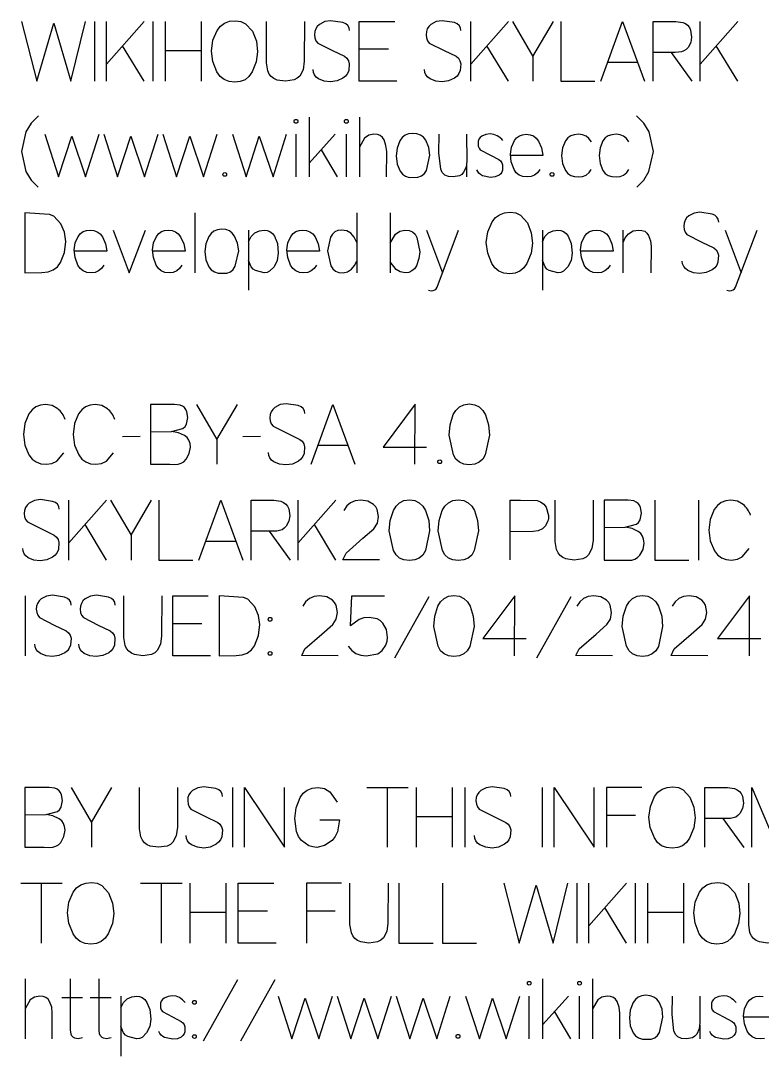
# Model space of a CAD drawing. Header units: millimetres. Extents: x -1220 to 1220, y -1930 to 4127.
# Drawn here: x -866 to 51, y 2846 to 4127 of the extents above; entities that cross this region are included whole.
import ezdxf

# ---------------------------------------------------------------- set-up
doc = ezdxf.new("R2010")
doc.units = ezdxf.units.MM
doc.layers.add('TC', color=220, linetype='Continuous', true_color=0xff00bb)

msp = doc.modelspace()

# ---------------------------------------------------------------- linework, layer by layer
at = {"layer": 'TC'}
for p, q in [((-774.8, 4125.9, 0), (-774.8, 4051.9, 0)), ((-760, 4051.9, 0), (-760, 4125.9, 0)), ((-760, 4073.1, 0), (-713.3, 4125.9, 0)), ((-702.3, 4125.9, 0), (-702.3, 4051.9, 0)), ((-687.4, 4125.9, 0), (-687.4, 4051.9, 0)), ((-642.2, 4051.9, 0), (-642.2, 4125.9, 0)), ((-309.4, 4051.9, 0), (-309.4, 4125.9, 0)), ((-309.4, 4073.1, 0), (-262.7, 4125.9, 0)), ((-25.8, 4051.9, 0), (-25.8, 4125.9, 0)), ((-25.8, 4073.1, 0), (20.9, 4125.9, 0)), ((-713.3, 4051.9, 0), (-739.9, 4095.8, 0)), ((-642.2, 4089.6, 0), (-687.4, 4089.6, 0)), ((-411.2, 4091.5, 0), (-447.4, 4091.5, 0)), ((-262.7, 4051.9, 0), (-289.3, 4095.8, 0)), ((-61.6, 4087.5, 0), (-35.8, 4051.8, 0)), ((20.9, 4051.9, 0), (-5.7, 4095.8, 0)), ((-232.4, 4082.6, 0), (-232.4, 4051.9, 0)), ((-140, 4075.4, 0), (-103.2, 4075.4, 0)), ((-509.1, 4007.5, 0), (-509.1, 3933.5, 0)), ((-447.1, 4007.5, 0), (-447.1, 3933.5, 0)), ((-525.8, 3986.3, 0), (-525.8, 3933.5, 0)), ((-477, 3986.3, 0), (-509.1, 3950.6, 0)), ((-463.6, 3986.3, 0), (-463.6, 3933.5, 0)), ((-494.3, 3967, 0), (-474.4, 3933.5, 0)), ((-314.4, 3950.5, 0), (-314.4, 3933.5, 0)), ((-650.4, 3889.1, 0), (-650.4, 3815.1, 0)), ((-450.4, 3889.1, 0), (-450.4, 3815.1, 0)), ((-409, 3889.1, 0), (-409, 3815.1, 0)), ((-584.1, 3867.9, 0), (-584.1, 3793.5, 0)), ((-364, 3867.9, 0), (-344.1, 3815.1, 0)), ((-220.8, 3867.9, 0), (-220.8, 3793.5, 0)), ((-120.8, 3815.1, 0), (-120.8, 3867.9, 0)), ((5.1, 3867.9, 0), (24.9, 3815.1, 0)), ((-718.2, 3612.5, 0), (-739.9, 3612.3, 0)), ((-569.5, 3612.5, 0), (-591.2, 3612.3, 0)), ((-623.3, 3609, 0), (-623.3, 3578.3, 0)), ((-498.2, 3601.8, 0), (-461.4, 3601.8, 0)), ((-417.8, 3599.6, 0), (-364.1, 3599.6, 0)), ((-806.4, 3459.9, 0), (-806.4, 3533.9, 0)), ((-806.4, 3481.1, 0), (-759.7, 3533.9, 0)), ((-522.8, 3459.9, 0), (-522.8, 3533.9, 0)), ((-522.8, 3481.1, 0), (-476, 3533.9, 0)), ((-27.8, 3533.9, 0), (-27.8, 3459.9, 0)), ((-759.7, 3459.9, 0), (-786.3, 3503.8, 0)), ((-476, 3459.9, 0), (-502.7, 3503.8, 0)), ((-729.3, 3490.6, 0), (-729.3, 3459.9, 0)), ((-636.9, 3483.4, 0), (-600.1, 3483.4, 0)), ((-558.6, 3495.5, 0), (-532.8, 3459.8, 0)), ((-860.4, 3415.5, 0), (-860.4, 3341.5, 0)), ((-361.3, 3414.3, 0), (-403.7, 3338.4, 0)), ((-185.5, 3414.3, 0), (-227.9, 3338.4, 0)), ((-641.8, 3381.1, 0), (-677.9, 3381.1, 0)), ((-294.5, 3362.8, 0), (-240.8, 3362.8, 0)), ((-4.1, 3362.8, 0), (49.6, 3362.8, 0)), ((-604.1, 3178.7, 0), (-604.1, 3104.7, 0)), ((-437.8, 3178.7, 0), (-386.6, 3178.7, 0)), ((-412.5, 3178.7, 0), (-412.5, 3104.7, 0)), ((-377, 3178.7, 0), (-377, 3104.7, 0)), ((-331.8, 3104.7, 0), (-331.8, 3178.7, 0)), ((-316.7, 3178.7, 0), (-316.7, 3104.7, 0)), ((-221, 3178.7, 0), (-221, 3104.7, 0)), ((-331.8, 3142.4, 0), (-377, 3142.4, 0)), ((-105.7, 3144.2, 0), (-141.4, 3144.2, 0)), ((2.4, 3140.3, 0), (28.2, 3104.6, 0)), ((-778.4, 3135.4, 0), (-778.4, 3104.7, 0)), ((-865.9, 3060.3, 0), (-814.7, 3060.3, 0)), ((-840.6, 3060.3, 0), (-840.6, 2986.3, 0)), ((-717.6, 3060.3, 0), (-666.4, 3060.3, 0)), ((-692.3, 3060.3, 0), (-692.3, 2986.3, 0)), ((-656.8, 3060.3, 0), (-656.8, 2986.3, 0)), ((-611.7, 2986.3, 0), (-611.7, 3060.3, 0)), ((-178.3, 3060.3, 0), (-178.3, 2986.3, 0)), ((-163.5, 2986.3, 0), (-163.5, 3060.3, 0)), ((-163.5, 3007.5, 0), (-116.8, 3060.3, 0)), ((-105.8, 3060.3, 0), (-105.8, 2986.3, 0)), ((-90.9, 3060.3, 0), (-90.9, 2986.3, 0)), ((-45.8, 2986.3, 0), (-45.8, 3060.3, 0)), ((-611.7, 3024, 0), (-656.8, 3024, 0)), ((-560.6, 3025.9, 0), (-596.8, 3025.9, 0)), ((-476.9, 3025.8, 0), (-512.6, 3025.8, 0)), ((-116.8, 2986.3, 0), (-143.5, 3030.2, 0)), ((-45.8, 3024, 0), (-90.9, 3024, 0)), ((-860.5, 2941.9, 0), (-860.5, 2867.9, 0)), ((-598, 2940.7, 0), (-640.4, 2864.8, 0)), ((-551.5, 2940.7, 0), (-593.9, 2864.8, 0)), ((-220.7, 2941.9, 0), (-220.7, 2867.9, 0)), ((-158.7, 2941.9, 0), (-158.7, 2867.9, 0)), ((-741.9, 2920.7, 0), (-741.9, 2846.3, 0)), ((-237.4, 2920.7, 0), (-237.4, 2867.9, 0)), ((-188.6, 2920.7, 0), (-220.7, 2885, 0)), ((-175.2, 2920.7, 0), (-175.2, 2867.9, 0)), ((-789.5, 2918.4, 0), (-815.2, 2918.4, 0)), ((-754.2, 2918.4, 0), (-779.9, 2918.4, 0)), ((-205.9, 2901.4, 0), (-186.1, 2867.9, 0)), ((-26, 2884.9, 0), (-26, 2867.9, 0))]:
    msp.add_line(p, q, dxfattribs=at)
for points in [[(-864.8, 4125.9), (-845.8, 4051.9), (-825, 4123.6), (-804.1, 4051.9), (-785.6, 4125.9)], [(-514.9, 4125.9), (-515.3, 4076.6), (-516.7, 4066.1), (-520.7, 4058.3), (-523.8, 4055.5), (-527.9, 4053.5), (-538.6, 4051.9), (-548.7, 4053.3), (-552.7, 4055.1), (-556, 4057.6), (-558.5, 4060.8), (-560.4, 4064.7), (-562.1, 4074.7), (-562.1, 4125.9)], [(-459.4, 4114.6), (-459.9, 4118), (-461.5, 4120.8), (-464, 4122.9), (-467.6, 4124.4), (-482.6, 4126.7), (-489.9, 4125.6), (-496.4, 4122.2), (-499.1, 4119.7), (-501, 4116.7), (-502.2, 4113.3), (-502.6, 4109.4), (-502.1, 4105.4), (-500.8, 4102), (-498.6, 4099.1), (-480.4, 4089.9), (-465.5, 4082.7), (-462.6, 4080.3), (-460.6, 4077.3), (-459.6, 4073.6), (-460.3, 4065), (-461.9, 4061.3), (-464.2, 4058.1), (-467.4, 4055.6), (-474.7, 4052.2), (-482.7, 4051), (-490.5, 4051.9), (-497.6, 4054.8), (-500.6, 4057), (-502.7, 4059.7), (-503.9, 4062.8), (-504.4, 4066.3)], [(-400.7, 4051.9), (-447.4, 4051.9), (-447.4, 4125.9), (-403.4, 4125.9)], [(-321.5, 4114.6), (-322, 4118), (-323.5, 4120.8), (-326.1, 4122.9), (-329.6, 4124.4), (-344.6, 4126.7), (-351.9, 4125.6), (-358.5, 4122.2), (-361.2, 4119.7), (-363.1, 4116.7), (-364.2, 4113.3), (-364.6, 4109.4), (-364.2, 4105.4), (-362.9, 4102), (-360.7, 4099.1), (-342.4, 4089.9), (-327.5, 4082.7), (-324.6, 4080.3), (-322.7, 4077.3), (-321.7, 4073.6), (-322.3, 4065), (-323.9, 4061.3), (-326.3, 4058.1), (-329.4, 4055.6), (-336.8, 4052.2), (-344.7, 4051), (-352.5, 4051.9), (-359.6, 4054.8), (-362.6, 4057), (-364.7, 4059.7), (-366, 4062.8), (-366.4, 4066.3)], [(-257.7, 4125.9), (-232.4, 4082.6), (-207.1, 4125.9)], [(-198.1, 4125.9), (-198.1, 4051.9), (-155.9, 4051.9)], [(-148.5, 4051.9), (-121.7, 4125.9), (-94.4, 4051.9)], [(-83.8, 4051.9), (-83.8, 4125.9), (-55.8, 4125.9), (-47.2, 4124.7), (-43.8, 4123.1), (-41.1, 4121), (-38.9, 4118.3), (-37.4, 4115), (-36.2, 4106.5), (-37.3, 4099.8), (-40.6, 4093.7), (-43, 4091.2), (-45.7, 4089.3), (-48.8, 4088.2), (-52.3, 4087.7), (-56.7, 4087.5), (-61.6, 4087.5), (-83.7, 4087.5)], [(-844.1, 4009.3), (-853.1, 4000.2), (-859.6, 3989.4), (-864.8, 3964.8), (-859.6, 3940.4), (-853, 3929.4), (-844.2, 3921)], [(-104.1, 3921), (-95.4, 3929.4), (-88.9, 3940.4), (-83.5, 3964.8), (-88.8, 3989.4), (-95.3, 4000.2), (-104.2, 4009.3)], [(-835.9, 3986.3), (-819, 3933.5), (-802.6, 3983.9), (-785.7, 3933.5), (-768.9, 3986.3)], [(-762.9, 3986.3), (-746, 3933.5), (-729.6, 3983.9), (-712.7, 3933.5), (-695.9, 3986.3)], [(-690, 3986.3), (-673.1, 3933.5), (-656.7, 3983.9), (-639.8, 3933.5), (-623, 3986.3)], [(-604.1, 3986.3), (-587.1, 3933.5), (-570.8, 3983.9), (-553.8, 3933.5), (-537, 3986.3)], [(-413.4, 3933.5), (-413.3, 3965.2), (-414.2, 3972.6), (-416.6, 3979.6), (-418.6, 3982.5), (-421.3, 3984.6), (-424.8, 3985.9), (-429, 3986.3), (-435.5, 3985.1), (-440.6, 3981.5), (-447.1, 3970.4)], [(-314.5, 3986.3), (-314.3, 3953.1), (-315.2, 3945.7), (-318.2, 3939.3), (-320.5, 3936.7), (-323.4, 3934.9), (-330.9, 3933.5), (-336.9, 3934.1), (-341.5, 3935.9), (-344.7, 3939), (-346.5, 3943.3), (-348.6, 3963.5), (-348.4, 3986.3)], [(-223.9, 3942.8), (-226.8, 3938.7), (-230.4, 3935.8), (-234.6, 3934), (-239.5, 3933.5), (-245, 3934), (-249.5, 3935.8), (-253.1, 3938.7), (-255.8, 3942.8), (-259.2, 3952.2), (-260.3, 3961.9), (-259.1, 3970.4), (-255.4, 3978.4), (-252.6, 3981.9), (-249.2, 3984.3), (-245.3, 3985.8), (-240.7, 3986.3), (-236, 3985.8), (-231.9, 3984.2), (-228.4, 3981.6), (-225.6, 3977.9), (-221.7, 3969.4), (-220.1, 3960.5), (-220.1, 3960.2), (-260.4, 3960.2)], [(-160.2, 3977), (-163.1, 3981.1), (-166.7, 3984), (-171, 3985.7), (-176.1, 3986.3), (-181.3, 3985.8), (-185.7, 3984.3), (-189.3, 3981.7), (-192.2, 3978.1), (-195.8, 3969.4), (-197.1, 3960), (-195.8, 3950.3), (-192.2, 3941.6), (-189.3, 3938), (-185.7, 3935.5), (-181.1, 3934), (-175.8, 3933.5), (-171.2, 3934.1), (-166.7, 3935.9), (-163, 3938.9), (-160.4, 3942.9)], [(-113.7, 3977), (-116.6, 3981.1), (-120.3, 3984), (-124.6, 3985.7), (-129.7, 3986.3), (-134.9, 3985.8), (-139.3, 3984.3), (-142.9, 3981.7), (-145.8, 3978.1), (-149.4, 3969.4), (-150.6, 3960), (-149.4, 3950.3), (-145.8, 3941.6), (-142.9, 3938), (-139.3, 3935.5), (-134.7, 3934), (-129.4, 3933.5), (-124.7, 3934.1), (-120.3, 3935.9), (-116.5, 3938.9), (-114, 3942.9)], [(-2.7, 3877.8), (-3.3, 3881.2), (-4.8, 3884), (-7.3, 3886.1), (-10.9, 3887.6), (-25.9, 3889.9), (-33.2, 3888.8), (-39.7, 3885.4), (-42.4, 3882.9), (-44.3, 3879.9), (-45.5, 3876.5), (-45.9, 3872.6), (-45.4, 3868.6), (-44.1, 3865.2), (-42, 3862.3), (-23.7, 3853.1), (-8.8, 3845.9), (-5.9, 3843.5), (-4, 3840.5), (-2.9, 3836.8), (-3.6, 3828.2), (-5.2, 3824.5), (-7.5, 3821.3), (-10.7, 3818.8), (-18.1, 3815.4), (-26, 3814.2), (-33.8, 3815.1), (-40.9, 3818), (-43.9, 3820.2), (-46, 3822.9), (-47.3, 3826), (-47.7, 3829.5)], [(-763.3, 3824.4), (-766.1, 3820.3), (-769.7, 3817.4), (-774, 3815.6), (-778.9, 3815.1), (-784.3, 3815.6), (-788.8, 3817.4), (-792.5, 3820.3), (-795.2, 3824.4), (-798.5, 3833.8), (-799.6, 3843.5), (-798.4, 3852), (-794.8, 3860), (-792, 3863.5), (-788.6, 3865.9), (-784.6, 3867.4), (-780.1, 3867.9), (-775.3, 3867.4), (-771.2, 3865.8), (-767.8, 3863.2), (-764.9, 3859.5), (-761, 3851), (-759.5, 3842.1), (-759.5, 3841.8), (-799.7, 3841.8)], [(-751.5, 3867.9), (-731.9, 3815.1), (-711.5, 3867.9)], [(-666.5, 3824.4), (-669.4, 3820.3), (-673, 3817.4), (-677.2, 3815.6), (-682.2, 3815.1), (-687.6, 3815.6), (-692.1, 3817.4), (-695.7, 3820.3), (-698.5, 3824.4), (-701.8, 3833.8), (-702.9, 3843.5), (-701.7, 3852), (-698, 3860), (-695.2, 3863.5), (-691.9, 3865.9), (-687.9, 3867.4), (-683.3, 3867.9), (-678.6, 3867.4), (-674.5, 3865.8), (-671, 3863.2), (-668.2, 3859.5), (-664.3, 3851), (-662.7, 3842.1), (-662.7, 3841.8), (-703, 3841.8)], [(-584.1, 3853.4), (-581.1, 3859.9), (-576.2, 3864.4), (-570.5, 3867.1), (-564.8, 3867.9), (-561.1, 3867.4), (-557.7, 3866), (-554.7, 3863.6), (-552.1, 3860.2), (-548.5, 3851.2), (-547.3, 3839.5), (-548.6, 3830.2), (-552.5, 3822.3), (-558.1, 3816.9), (-561.3, 3815.5), (-564.7, 3815.1), (-575.7, 3817.8), (-578.5, 3819.7), (-580.8, 3822.4), (-584.1, 3830.4)], [(-500.2, 3824.4), (-503.1, 3820.3), (-506.7, 3817.4), (-510.9, 3815.6), (-515.9, 3815.1), (-521.3, 3815.6), (-525.8, 3817.4), (-529.4, 3820.3), (-532.2, 3824.4), (-535.5, 3833.8), (-536.6, 3843.5), (-535.4, 3852), (-531.7, 3860), (-529, 3863.5), (-525.6, 3865.9), (-521.6, 3867.4), (-517, 3867.9), (-512.3, 3867.4), (-508.2, 3865.8), (-504.7, 3863.2), (-501.9, 3859.5), (-498, 3851), (-496.4, 3842.1), (-496.4, 3841.8), (-536.7, 3841.8)], [(-450.4, 3852.5), (-453.4, 3859.2), (-457.5, 3864.1), (-462.7, 3867), (-469.1, 3867.9), (-473.6, 3867.4), (-477.4, 3865.7), (-480.5, 3862.9), (-482.7, 3858.9), (-486.4, 3842), (-482.4, 3823.7), (-479.9, 3819.9), (-476.5, 3817.2), (-472.3, 3815.6), (-467.2, 3815.1), (-461.9, 3816.2), (-456.9, 3819.4), (-452.9, 3824.1), (-450.4, 3829.4)], [(-409, 3851.7), (-402.2, 3862.7), (-397.2, 3866.6), (-390.8, 3867.9), (-385.6, 3867.4), (-381.3, 3865.7), (-378.1, 3862.8), (-375.9, 3858.8), (-372.4, 3840.9), (-373.5, 3832.5), (-376.6, 3823.8), (-378.9, 3820), (-382.1, 3817.3), (-385.9, 3815.6), (-390.5, 3815.1), (-396.5, 3816.1), (-401.5, 3819.2), (-409, 3828.5)], [(-361.5, 3793.4), (-358.4, 3792.9), (-355.9, 3793.1), (-353.8, 3793.9), (-352.2, 3795.2), (-351, 3797.1), (-324.3, 3867.9)], [(-220.8, 3853.4), (-217.8, 3859.9), (-213, 3864.4), (-207.3, 3867.1), (-201.6, 3867.9), (-197.8, 3867.4), (-194.5, 3866), (-191.5, 3863.6), (-188.9, 3860.2), (-185.3, 3851.2), (-184, 3839.5), (-185.3, 3830.2), (-189.2, 3822.3), (-194.8, 3816.9), (-198, 3815.5), (-201.5, 3815.1), (-212.5, 3817.8), (-215.2, 3819.7), (-217.5, 3822.4), (-220.8, 3830.4)], [(-137, 3824.4), (-139.9, 3820.3), (-143.5, 3817.4), (-147.7, 3815.6), (-152.7, 3815.1), (-158.1, 3815.6), (-162.6, 3817.4), (-166.2, 3820.3), (-168.9, 3824.4), (-172.3, 3833.8), (-173.4, 3843.5), (-172.2, 3852), (-168.5, 3860), (-165.7, 3863.5), (-162.4, 3865.9), (-158.4, 3867.4), (-153.8, 3867.9), (-149.1, 3867.4), (-145, 3865.8), (-141.5, 3863.2), (-138.7, 3859.5), (-134.8, 3851), (-133.2, 3842.1), (-133.2, 3841.8), (-173.5, 3841.8)], [(-120.8, 3852.3), (-118.2, 3858.4), (-114.2, 3863.4), (-108.6, 3866.8), (-101.7, 3867.9), (-97.6, 3867.5), (-94.2, 3866.3), (-91.5, 3864.2), (-89.4, 3861.3), (-86.9, 3854.6), (-86.2, 3847.7), (-86.6, 3815.1)], [(7.5, 3793.4), (10.7, 3792.9), (13.2, 3793.1), (15.2, 3793.9), (16.9, 3795.2), (18.1, 3797.1), (44.7, 3867.9)], [(-705.5, 3618.5), (-679.5, 3618.9), (-665.5, 3622.7), (-662.7, 3624.8), (-660.8, 3627.8), (-659.2, 3636.3), (-660.3, 3643.3), (-661.6, 3646), (-663.4, 3648.3), (-665.7, 3650), (-668.5, 3651.3), (-675.7, 3652.3), (-705.5, 3652.3)], [(-705.5, 3652.3), (-705.5, 3578.3), (-681.6, 3578.3), (-675.4, 3578.1), (-671.1, 3578.3), (-667.3, 3579.5), (-664, 3581.5), (-661.2, 3584.4), (-657.4, 3591.5), (-656.1, 3599.3), (-656.5, 3604), (-657.9, 3607.9), (-660.1, 3611.2), (-663.3, 3613.7), (-670.9, 3617.2), (-679.5, 3618.9)], [(-648.7, 3652.3), (-623.3, 3609), (-598, 3652.3)], [(-514.6, 3641), (-515.1, 3644.4), (-516.7, 3647.2), (-519.2, 3649.3), (-522.8, 3650.8), (-537.8, 3653.1), (-545.1, 3652), (-551.6, 3648.6), (-554.3, 3646.1), (-556.2, 3643.1), (-557.4, 3639.7), (-557.7, 3635.8), (-557.3, 3631.8), (-556, 3628.4), (-553.8, 3625.5), (-535.5, 3616.3), (-520.6, 3609.1), (-517.8, 3606.7), (-515.8, 3603.7), (-514.8, 3600), (-515.5, 3591.4), (-517, 3587.7), (-519.4, 3584.5), (-522.5, 3582), (-529.9, 3578.6), (-537.9, 3577.4), (-545.7, 3578.3), (-552.8, 3581.2), (-555.7, 3583.4), (-557.9, 3586.1), (-559.1, 3589.2), (-559.5, 3592.7)], [(-506.8, 3578.3), (-479.9, 3652.3), (-452.7, 3578.3)], [(-378.4, 3578.3), (-378.2, 3652.4), (-417.8, 3599.6)], [(-818.4, 3522.6), (-818.9, 3526), (-820.5, 3528.8), (-823, 3530.9), (-826.6, 3532.4), (-841.6, 3534.7), (-848.9, 3533.6), (-855.4, 3530.2), (-858.1, 3527.7), (-860, 3524.7), (-861.2, 3521.3), (-861.6, 3517.4), (-861.1, 3513.4), (-859.8, 3510), (-857.6, 3507.1), (-839.4, 3497.9), (-824.5, 3490.7), (-821.6, 3488.3), (-819.7, 3485.3), (-818.6, 3481.6), (-819.3, 3473), (-820.9, 3469.3), (-823.2, 3466.1), (-826.4, 3463.6), (-833.7, 3460.2), (-841.7, 3459), (-849.5, 3459.9), (-856.6, 3462.8), (-859.6, 3465), (-861.7, 3467.7), (-862.9, 3470.8), (-863.4, 3474.3)], [(-754.7, 3533.9), (-729.3, 3490.6), (-704.1, 3533.9)], [(-695.1, 3533.9), (-695.1, 3459.9), (-652.9, 3459.9)], [(-645.5, 3459.9), (-618.6, 3533.9), (-591.4, 3459.9)], [(-580.8, 3459.9), (-580.8, 3533.9), (-552.8, 3533.9), (-544.2, 3532.7), (-540.8, 3531.1), (-538, 3529), (-535.9, 3526.3), (-534.3, 3523), (-533.1, 3514.5), (-534.2, 3507.8), (-537.6, 3501.7), (-539.9, 3499.2), (-542.7, 3497.3), (-545.8, 3496.2), (-549.3, 3495.7), (-553.6, 3495.5), (-558.6, 3495.5), (-580.7, 3495.5)], [(-422.2, 3460), (-467.4, 3460.1), (-463.5, 3468.4), (-442.6, 3486.8), (-429.2, 3498.5), (-424.8, 3505.3), (-423.4, 3513.6), (-424.9, 3522.3), (-426.9, 3525.8), (-429.6, 3528.7), (-436.7, 3532.6), (-445.4, 3533.9), (-452.2, 3533.1), (-457.9, 3530.7), (-462.6, 3526.8), (-466.3, 3521.3)], [(-157.8, 3533.9), (-158.1, 3484.6), (-159.6, 3474.1), (-163.6, 3466.3), (-166.7, 3463.5), (-170.8, 3461.5), (-181.5, 3459.9), (-191.6, 3461.3), (-195.6, 3463.1), (-198.8, 3465.6), (-201.4, 3468.8), (-203.3, 3472.7), (-205, 3482.7), (-205, 3533.9)], [(-144.5, 3500.1), (-118.5, 3500.5), (-104.4, 3504.3), (-101.7, 3506.4), (-99.8, 3509.4), (-98.2, 3517.9), (-99.2, 3524.9), (-100.5, 3527.6), (-102.3, 3529.9), (-104.7, 3531.6), (-107.5, 3532.9), (-114.7, 3533.9), (-144.5, 3533.9)], [(-144.5, 3533.9), (-144.5, 3459.9), (-120.6, 3459.9), (-114.4, 3459.7), (-110.1, 3459.9), (-106.3, 3461.1), (-103, 3463.1), (-100.2, 3466), (-96.3, 3473.1), (-95, 3480.9), (-95.5, 3485.6), (-96.8, 3489.5), (-99.1, 3492.8), (-102.2, 3495.3), (-109.9, 3498.8), (-118.5, 3500.5)], [(-81.8, 3533.9), (-81.8, 3459.9), (-39.6, 3459.9)], [(-803.4, 3404.2), (-803.9, 3407.6), (-805.5, 3410.4), (-808, 3412.5), (-811.6, 3414), (-826.6, 3416.3), (-833.9, 3415.2), (-840.4, 3411.8), (-843.1, 3409.3), (-845, 3406.3), (-846.2, 3402.9), (-846.6, 3399), (-846.1, 3395), (-844.8, 3391.6), (-842.6, 3388.7), (-824.4, 3379.5), (-809.5, 3372.3), (-806.6, 3369.9), (-804.6, 3366.9), (-803.6, 3363.2), (-804.3, 3354.6), (-805.9, 3350.9), (-808.2, 3347.7), (-811.4, 3345.2), (-818.7, 3341.8), (-826.7, 3340.6), (-834.5, 3341.5), (-841.6, 3344.4), (-844.6, 3346.6), (-846.7, 3349.3), (-847.9, 3352.4), (-848.4, 3355.9)], [(-749.2, 3404.2), (-749.7, 3407.6), (-751.2, 3410.4), (-753.8, 3412.5), (-757.3, 3414), (-772.3, 3416.3), (-779.7, 3415.2), (-786.2, 3411.8), (-788.9, 3409.3), (-790.8, 3406.3), (-791.9, 3402.9), (-792.3, 3399), (-791.9, 3395), (-790.6, 3391.6), (-788.4, 3388.7), (-770.1, 3379.5), (-755.2, 3372.3), (-752.4, 3369.9), (-750.4, 3366.9), (-749.4, 3363.2), (-750.1, 3354.6), (-751.6, 3350.9), (-754, 3347.7), (-757.1, 3345.2), (-764.5, 3341.8), (-772.5, 3340.6), (-780.3, 3341.5), (-787.4, 3344.4), (-790.3, 3346.6), (-792.4, 3349.3), (-793.7, 3352.4), (-794.1, 3355.9)], [(-691.3, 3415.5), (-691.6, 3366.2), (-693, 3355.7), (-697.1, 3347.9), (-700.2, 3345.1), (-704.2, 3343.1), (-714.9, 3341.5), (-725, 3342.9), (-729, 3344.7), (-732.3, 3347.2), (-734.9, 3350.4), (-736.7, 3354.3), (-738.4, 3364.3), (-738.4, 3415.5)], [(-631.2, 3341.5), (-677.9, 3341.5), (-677.9, 3415.5), (-634, 3415.5)], [(-473.1, 3341.6), (-518.2, 3341.7), (-514.4, 3350), (-493.5, 3368.4), (-480, 3380.1), (-475.7, 3386.9), (-474.2, 3395.2), (-475.8, 3403.9), (-477.7, 3407.4), (-480.5, 3410.3), (-487.5, 3414.2), (-496.2, 3415.5), (-503, 3414.7), (-508.7, 3412.3), (-513.5, 3408.4), (-517.2, 3402.9)], [(-460.9, 3353.2), (-456.5, 3348.1), (-451.3, 3344.4), (-445.4, 3342.2), (-438.8, 3341.5), (-424.4, 3344), (-418.8, 3348), (-414.4, 3354.6), (-412.7, 3359.4), (-412.1, 3364.1), (-413.6, 3373.8), (-418, 3381.8), (-421.3, 3385), (-425.2, 3387.2), (-435.1, 3389), (-441.7, 3388.3), (-447.5, 3386.2), (-458, 3378.4), (-456.2, 3415.5), (-416.2, 3415.5)], [(-255.1, 3341.5), (-255, 3415.6), (-294.5, 3362.8)], [(-134, 3341.6), (-179.2, 3341.7), (-175.3, 3350), (-154.4, 3368.4), (-141, 3380.1), (-136.7, 3386.9), (-135.2, 3395.2), (-136.8, 3403.9), (-138.7, 3407.4), (-141.4, 3410.3), (-148.5, 3414.2), (-157.2, 3415.5), (-164, 3414.7), (-169.7, 3412.3), (-174.4, 3408.4), (-178.1, 3402.9)], [(-16.3, 3341.6), (-61.4, 3341.7), (-57.6, 3350), (-36.7, 3368.4), (-23.3, 3380.1), (-18.9, 3386.9), (-17.4, 3395.2), (-19, 3403.9), (-21, 3407.4), (-23.7, 3410.3), (-30.7, 3414.2), (-39.4, 3415.5), (-46.2, 3414.7), (-52, 3412.3), (-56.7, 3408.4), (-60.4, 3402.9)], [(35.3, 3341.5), (35.4, 3415.6), (-4.1, 3362.8)], [(-860.6, 3144.9), (-834.6, 3145.3), (-820.6, 3149.1), (-817.8, 3151.2), (-815.9, 3154.2), (-814.3, 3162.7), (-815.3, 3169.7), (-816.6, 3172.4), (-818.4, 3174.7), (-820.8, 3176.4), (-823.6, 3177.7), (-830.8, 3178.7), (-860.6, 3178.7)], [(-860.6, 3178.7), (-860.6, 3104.7), (-836.7, 3104.7), (-830.5, 3104.5), (-826.2, 3104.7), (-822.4, 3105.9), (-819.1, 3107.9), (-816.3, 3110.8), (-812.4, 3117.9), (-811.1, 3125.7), (-811.6, 3130.4), (-812.9, 3134.3), (-815.2, 3137.6), (-818.3, 3140.1), (-826, 3143.6), (-834.6, 3145.3)], [(-803.7, 3178.7), (-778.4, 3135.4), (-753.1, 3178.7)], [(-671.8, 3178.7), (-672.1, 3129.4), (-673.6, 3118.9), (-677.6, 3111.1), (-680.7, 3108.3), (-684.7, 3106.3), (-695.5, 3104.7), (-705.6, 3106.1), (-709.5, 3107.9), (-712.8, 3110.4), (-715.4, 3113.6), (-717.3, 3117.5), (-719, 3127.5), (-719, 3178.7)], [(-616.3, 3167.4), (-616.8, 3170.8), (-618.3, 3173.6), (-620.9, 3175.7), (-624.5, 3177.2), (-639.5, 3179.5), (-646.8, 3178.4), (-653.3, 3175), (-656, 3172.5), (-657.9, 3169.5), (-659.1, 3166.1), (-659.4, 3162.2), (-659, 3158.2), (-657.7, 3154.8), (-655.5, 3151.9), (-637.2, 3142.7), (-622.3, 3135.5), (-619.5, 3133.1), (-617.5, 3130.1), (-616.5, 3126.4), (-617.2, 3117.8), (-618.7, 3114.1), (-621.1, 3110.9), (-624.2, 3108.4), (-631.6, 3105), (-639.6, 3103.8), (-647.4, 3104.7), (-654.5, 3107.6), (-657.4, 3109.8), (-659.6, 3112.5), (-660.8, 3115.6), (-661.2, 3119.1)], [(-589.3, 3104.7), (-589.3, 3178.7), (-539.8, 3104.7), (-539.8, 3178.7)], [(-495.8, 3138.7), (-471.7, 3138.6), (-474.2, 3124), (-477, 3118.2), (-480.9, 3113.3), (-490, 3106.8), (-499.8, 3104.6), (-504.8, 3105.1), (-509.6, 3106.7), (-518.5, 3113.2), (-522.2, 3118.2), (-524.9, 3124.4), (-527, 3140.4), (-525.3, 3153.6), (-520.4, 3166.2), (-516.5, 3171.6), (-511.5, 3175.5), (-505.4, 3177.9), (-498.1, 3178.7), (-490.1, 3177.3), (-483.7, 3173.1), (-474.7, 3160.4)], [(-259.7, 3167.4), (-260.2, 3170.8), (-261.8, 3173.6), (-264.3, 3175.7), (-267.9, 3177.2), (-282.9, 3179.5), (-290.2, 3178.4), (-296.7, 3175), (-299.4, 3172.5), (-301.3, 3169.5), (-302.5, 3166.1), (-302.9, 3162.2), (-302.4, 3158.2), (-301.1, 3154.8), (-298.9, 3151.9), (-280.7, 3142.7), (-265.8, 3135.5), (-262.9, 3133.1), (-261, 3130.1), (-259.9, 3126.4), (-260.6, 3117.8), (-262.2, 3114.1), (-264.5, 3110.9), (-267.7, 3108.4), (-275, 3105), (-283, 3103.8), (-290.8, 3104.7), (-297.9, 3107.6), (-300.9, 3109.8), (-303, 3112.5), (-304.2, 3115.6), (-304.7, 3119.1)], [(-206.2, 3104.7), (-206.2, 3178.7), (-156.8, 3104.7), (-156.8, 3178.7)], [(-97.9, 3178.7), (-141.4, 3178.7), (-141.4, 3104.7)], [(-19.8, 3104.7), (-19.8, 3178.7), (8.2, 3178.7), (16.8, 3177.5), (20.2, 3175.9), (23, 3173.8), (25.1, 3171.1), (26.7, 3167.8), (27.9, 3159.3), (26.8, 3152.6), (23.5, 3146.5), (21.1, 3144), (18.4, 3142.1), (15.2, 3141), (11.7, 3140.5), (7.4, 3140.3), (2.4, 3140.3), (-19.7, 3140.3)], [(38.3, 3104.7), (38.3, 3178.7), (67.9, 3108.7), (97.5, 3178.3), (97.5, 3104.7)], [(-550, 2986.3), (-596.8, 2986.3), (-596.8, 3060.3), (-552.8, 3060.3)], [(-469.1, 3060.3), (-512.6, 3060.3), (-512.6, 2986.3)], [(-411.5, 3060.3), (-411.9, 3011), (-413.3, 3000.5), (-417.4, 2992.7), (-420.5, 2989.9), (-424.5, 2987.9), (-435.2, 2986.3), (-445.3, 2987.7), (-449.3, 2989.5), (-452.6, 2992), (-455.1, 2995.2), (-457, 2999.1), (-458.7, 3009.1), (-458.7, 3060.3)], [(-398.2, 3060.3), (-398.2, 2986.3), (-356, 2986.3)], [(-344.4, 3060.3), (-344.4, 2986.3), (-302.2, 2986.3)], [(-268.4, 3060.3), (-249.4, 2986.3), (-228.6, 3058), (-207.6, 2986.3), (-189.1, 3060.3)], [(81.5, 3060.3), (81.2, 3011), (79.8, 3000.5), (75.7, 2992.7), (72.6, 2989.9), (68.6, 2987.9), (57.8, 2986.3), (47.8, 2987.7), (43.8, 2989.5), (40.5, 2992), (37.9, 2995.2), (36, 2999.1), (34.4, 3009.1), (34.4, 3060.3)], [(-789.4, 2869.1), (-795, 2868), (-799, 2868.6), (-800.6, 2869.4), (-801.9, 2870.6), (-803, 2872.1), (-803.7, 2873.9), (-804.3, 2878.4), (-804.2, 2941.9)], [(-754.1, 2869.1), (-759.7, 2868), (-763.7, 2868.6), (-765.3, 2869.4), (-766.6, 2870.6), (-767.7, 2872.1), (-768.4, 2873.9), (-769, 2878.4), (-768.9, 2941.9)], [(-826.9, 2867.9), (-826.8, 2899.6), (-827.6, 2907), (-830.1, 2914), (-832, 2916.9), (-834.7, 2919), (-838.2, 2920.3), (-842.4, 2920.7), (-848.9, 2919.5), (-854.1, 2915.9), (-860.5, 2904.8)], [(-741.9, 2906.2), (-738.9, 2912.7), (-734.1, 2917.2), (-728.4, 2919.9), (-722.7, 2920.7), (-718.9, 2920.2), (-715.5, 2918.8), (-712.6, 2916.4), (-710, 2913), (-706.3, 2904), (-705.1, 2892.3), (-706.4, 2883), (-710.3, 2875.1), (-715.9, 2869.7), (-719.1, 2868.3), (-722.6, 2867.9), (-733.6, 2870.6), (-736.3, 2872.5), (-738.6, 2875.2), (-741.9, 2883.2)], [(-547.5, 2920.7), (-530.6, 2867.9), (-514.2, 2918.3), (-497.3, 2867.9), (-480.5, 2920.7)], [(-474.6, 2920.7), (-457.6, 2867.9), (-441.3, 2918.3), (-424.3, 2867.9), (-407.5, 2920.7)], [(-401.6, 2920.7), (-384.7, 2867.9), (-368.3, 2918.3), (-351.4, 2867.9), (-334.6, 2920.7)], [(-315.7, 2920.7), (-298.7, 2867.9), (-282.4, 2918.3), (-265.4, 2867.9), (-248.6, 2920.7)], [(-125.1, 2867.9), (-125, 2899.6), (-125.8, 2907), (-128.2, 2914), (-130.2, 2916.9), (-132.9, 2919), (-136.4, 2920.3), (-140.6, 2920.7), (-147.1, 2919.5), (-152.2, 2915.9), (-158.7, 2904.8)], [(-26.1, 2920.7), (-25.9, 2887.5), (-26.8, 2880.1), (-29.8, 2873.7), (-32.1, 2871.1), (-35, 2869.3), (-42.5, 2867.9), (-48.5, 2868.5), (-53.1, 2870.3), (-56.3, 2873.4), (-58.1, 2877.7), (-60.3, 2897.9), (-60, 2920.7)], [(53.8, 2868.4), (48.8, 2867.9), (43.4, 2868.4), (38.9, 2870.2), (35.3, 2873.1), (32.6, 2877.2), (29.2, 2886.6), (28.1, 2896.3), (29.3, 2904.8), (33, 2912.8), (35.8, 2916.3), (39.1, 2918.7), (43.1, 2920.2), (47.7, 2920.7), (52.4, 2920.2)], [(68.3, 2894.6), (28, 2894.6)]]:
    msp.add_lwpolyline(points, dxfattribs=at)
for points in [[(-600.4, 4126.7), (-593.5, 4125.8), (-587.8, 4123), (-579.3, 4113.8), (-574.5, 4101.4), (-572.9, 4088.4), (-574.6, 4075.9), (-579.7, 4063.3), (-583.6, 4057.8), (-588.5, 4053.8), (-594.3, 4051.5), (-601.2, 4050.7), (-608.3, 4051.5), (-614.3, 4053.9), (-619.3, 4057.9), (-623.3, 4063.5), (-628.4, 4076.3), (-630.1, 4089.2), (-628.3, 4102.5), (-623, 4114.8), (-618.9, 4120), (-613.7, 4123.7), (-607.6, 4126)], [(-525.4, 4004.5), (-524.4, 4004.4), (-524, 4004.2), (-523.7, 4004), (-523.5, 4003.6), (-523.3, 4003.3), (-523.2, 4002.3), (-523.3, 4001.3), (-523.5, 4000.9), (-523.7, 4000.5), (-524, 4000.3), (-524.4, 4000.1), (-525.4, 4000), (-526.4, 4000.1), (-526.8, 4000.3), (-527.1, 4000.5), (-527.4, 4000.9), (-527.6, 4001.3), (-527.7, 4002.3), (-527.6, 4003.3), (-527.4, 4003.6), (-527.1, 4004), (-526.8, 4004.2), (-526.4, 4004.4)], [(-463.1, 4004.5), (-462.2, 4004.4), (-461.8, 4004.2), (-461.5, 4004), (-461.2, 4003.6), (-461.1, 4003.3), (-460.9, 4002.3), (-461.1, 4001.3), (-461.2, 4000.9), (-461.5, 4000.5), (-461.8, 4000.3), (-462.2, 4000.1), (-463.1, 4000), (-464.2, 4000.1), (-464.6, 4000.3), (-464.9, 4000.5), (-465.1, 4000.9), (-465.3, 4001.3), (-465.5, 4002.3), (-465.3, 4003.3), (-465.1, 4003.6), (-464.9, 4004), (-464.6, 4004.2), (-464.2, 4004.4)], [(-381.1, 3987.3), (-386.2, 3986.7), (-390.5, 3985), (-394, 3982.2), (-396.9, 3978.3), (-400.4, 3969.1), (-401.6, 3959.6), (-400.4, 3949.5), (-396.7, 3940.7), (-393.8, 3937.1), (-390.1, 3934.6), (-385.4, 3933), (-374.6, 3933.1), (-370.2, 3934.8), (-366.7, 3937.6), (-364.2, 3941.5), (-360, 3960.4), (-361.2, 3970.1), (-364.9, 3978.9), (-367.8, 3982.6), (-371.5, 3985.2), (-375.9, 3986.8)], [(-613.5, 3938.9), (-612.5, 3938.7), (-612.1, 3938.5), (-611.8, 3938.3), (-611.6, 3938), (-611.4, 3937.6), (-611.2, 3936.6), (-611.4, 3935.6), (-611.6, 3935.2), (-611.8, 3934.9), (-612.1, 3934.6), (-612.5, 3934.5), (-613.5, 3934.3), (-614.5, 3934.5), (-614.9, 3934.6), (-615.2, 3934.9), (-615.5, 3935.2), (-615.6, 3935.6), (-615.8, 3936.6), (-615.6, 3937.6), (-615.5, 3938), (-615.2, 3938.3), (-614.9, 3938.5), (-614.5, 3938.7)], [(-208.8, 3938.9), (-207.8, 3938.7), (-207.4, 3938.5), (-207.1, 3938.3), (-206.9, 3938), (-206.7, 3937.6), (-206.6, 3936.6), (-206.7, 3935.6), (-206.9, 3935.2), (-207.1, 3934.9), (-207.4, 3934.6), (-207.8, 3934.5), (-208.8, 3934.3), (-209.8, 3934.5), (-210.2, 3934.6), (-210.5, 3934.9), (-210.8, 3935.2), (-211, 3935.6), (-211.1, 3936.6), (-211, 3937.6), (-210.8, 3938), (-210.5, 3938.3), (-210.2, 3938.5), (-209.8, 3938.7)], [(-860.6, 3889.1), (-860.6, 3815.1), (-839.6, 3815.3), (-832, 3816.1), (-825.7, 3818.5), (-820.6, 3822.3), (-816.7, 3827.6), (-811.9, 3840.3), (-810.3, 3853.8), (-811.8, 3865.1), (-816.4, 3875.5), (-825.1, 3884.9), (-830.3, 3887.3)], [(-260.4, 3889.9), (-253.5, 3889), (-247.8, 3886.2), (-239.3, 3877), (-234.5, 3864.6), (-232.9, 3851.6), (-234.6, 3839.1), (-239.8, 3826.5), (-243.6, 3821), (-248.5, 3817), (-254.4, 3814.7), (-261.2, 3813.9), (-268.3, 3814.7), (-274.4, 3817.1), (-279.4, 3821.1), (-283.3, 3826.7), (-288.4, 3839.5), (-290.1, 3852.4), (-288.3, 3865.7), (-283, 3878), (-278.9, 3883.2), (-273.7, 3886.9), (-267.6, 3889.2)], [(-617.5, 3868.9), (-622.5, 3868.3), (-626.9, 3866.6), (-630.4, 3863.8), (-633.2, 3859.9), (-636.8, 3850.7), (-638, 3841.2), (-636.8, 3831.1), (-633.1, 3822.3), (-630.2, 3818.7), (-626.4, 3816.2), (-621.8, 3814.6), (-611, 3814.7), (-606.6, 3816.4), (-603.1, 3819.2), (-600.6, 3823.1), (-596.3, 3842), (-597.6, 3851.7), (-601.3, 3860.5), (-604.2, 3864.2), (-607.8, 3866.8), (-612.3, 3868.4)], [(-311.1, 3652.9), (-304.4, 3651.9), (-298.9, 3649.1), (-294.5, 3644.9), (-291.1, 3639.6), (-287.2, 3627.1), (-286.1, 3614.3), (-291.3, 3589.9), (-294.5, 3584.5), (-298.9, 3580.7), (-304.4, 3578.4), (-311.1, 3577.6), (-317.8, 3578.4), (-323.3, 3580.7), (-327.6, 3584.6), (-330.8, 3590), (-336, 3614.4), (-334.9, 3627.2), (-330.9, 3639.7), (-327.6, 3644.9), (-323.3, 3649.1), (-317.8, 3651.9)], [(-347.7, 3583.7), (-346.7, 3583.5), (-346.3, 3583.3), (-346, 3583.1), (-345.8, 3582.8), (-345.6, 3582.4), (-345.5, 3581.4), (-345.6, 3580.4), (-345.8, 3580), (-346, 3579.7), (-346.3, 3579.4), (-346.7, 3579.3), (-347.7, 3579.1), (-348.7, 3579.3), (-349.1, 3579.4), (-349.4, 3579.7), (-349.7, 3580), (-349.9, 3580.4), (-350, 3581.4), (-349.9, 3582.4), (-349.7, 3582.8), (-349.4, 3583.1), (-349.1, 3583.3), (-348.7, 3583.5)], [(-385.2, 3534.5), (-378.5, 3533.5), (-373, 3530.7), (-368.6, 3526.5), (-365.2, 3521.2), (-361.3, 3508.7), (-360.2, 3495.9), (-365.5, 3471.5), (-368.6, 3466.1), (-373, 3462.3), (-378.5, 3460), (-385.2, 3459.2), (-391.9, 3460), (-397.4, 3462.3), (-401.7, 3466.2), (-404.9, 3471.6), (-410.1, 3496), (-409, 3508.8), (-405, 3521.3), (-401.7, 3526.5), (-397.4, 3530.7), (-391.9, 3533.5)], [(-324.8, 3534.5), (-318, 3533.5), (-312.5, 3530.7), (-308.1, 3526.5), (-304.8, 3521.2), (-300.9, 3508.7), (-299.7, 3495.9), (-305, 3471.5), (-308.2, 3466.1), (-312.5, 3462.3), (-318, 3460), (-324.8, 3459.2), (-331.4, 3460), (-336.9, 3462.3), (-341.2, 3466.2), (-344.4, 3471.6), (-349.6, 3496), (-348.5, 3508.8), (-344.5, 3521.3), (-341.2, 3526.5), (-336.9, 3530.7), (-331.4, 3533.5)], [(-620.6, 3415.5), (-620.6, 3341.5), (-599.6, 3341.7), (-592, 3342.5), (-585.7, 3344.9), (-580.6, 3348.7), (-576.8, 3354), (-571.9, 3366.7), (-570.3, 3380.2), (-571.9, 3391.5), (-576.5, 3401.9), (-585.2, 3411.3), (-590.3, 3413.7)], [(-330.1, 3416.1), (-323.4, 3415.1), (-317.9, 3412.3), (-313.5, 3408.1), (-310.2, 3402.8), (-306.3, 3390.3), (-305.1, 3377.5), (-310.4, 3353.1), (-313.6, 3347.7), (-317.9, 3343.9), (-323.4, 3341.6), (-330.1, 3340.8), (-336.8, 3341.6), (-342.3, 3343.9), (-346.6, 3347.8), (-349.8, 3353.2), (-355, 3377.6), (-353.9, 3390.4), (-349.9, 3402.9), (-346.6, 3408.1), (-342.3, 3412.3), (-336.8, 3415.1)], [(-97, 3416.1), (-90.3, 3415.1), (-84.8, 3412.3), (-80.4, 3408.1), (-77.1, 3402.8), (-73.2, 3390.3), (-72, 3377.5), (-77.3, 3353.1), (-80.5, 3347.7), (-84.8, 3343.9), (-90.3, 3341.6), (-97, 3340.8), (-103.7, 3341.6), (-109.2, 3343.9), (-113.5, 3347.8), (-116.7, 3353.2), (-121.9, 3377.6), (-120.8, 3390.4), (-116.8, 3402.9), (-113.5, 3408.1), (-109.2, 3412.3), (-103.7, 3415.1)], [(-557.5, 3388.9), (-556.5, 3388.8), (-556.1, 3388.6), (-555.8, 3388.4), (-555.5, 3388.1), (-555.4, 3387.7), (-555.2, 3386.7), (-555.4, 3385.7), (-555.5, 3385.3), (-555.8, 3385), (-556.1, 3384.7), (-556.5, 3384.5), (-557.5, 3384.4), (-558.5, 3384.5), (-558.9, 3384.7), (-559.2, 3385), (-559.4, 3385.3), (-559.6, 3385.7), (-559.8, 3386.7), (-559.6, 3387.7), (-559.4, 3388.1), (-559.2, 3388.4), (-558.9, 3388.6), (-558.5, 3388.8)], [(-557.5, 3346.6), (-556.5, 3346.5), (-556.1, 3346.3), (-555.8, 3346.1), (-555.5, 3345.8), (-555.4, 3345.4), (-555.2, 3344.4), (-555.4, 3343.4), (-555.5, 3343), (-555.8, 3342.7), (-556.1, 3342.4), (-556.5, 3342.2), (-557.5, 3342.1), (-558.5, 3342.2), (-558.9, 3342.4), (-559.2, 3342.7), (-559.4, 3343), (-559.6, 3343.4), (-559.8, 3344.4), (-559.6, 3345.4), (-559.4, 3345.8), (-559.2, 3346.1), (-558.9, 3346.3), (-558.5, 3346.5)], [(-59.3, 3179.5), (-52.5, 3178.6), (-46.7, 3175.8), (-38.3, 3166.6), (-33.4, 3154.2), (-31.8, 3141.2), (-33.5, 3128.7), (-38.7, 3116.1), (-42.6, 3110.6), (-47.4, 3106.6), (-53.3, 3104.3), (-60.2, 3103.5), (-67.2, 3104.3), (-73.3, 3106.7), (-78.3, 3110.7), (-82.2, 3116.3), (-87.3, 3129.1), (-89, 3142), (-87.2, 3155.3), (-81.9, 3167.6), (-77.8, 3172.8), (-72.7, 3176.5), (-66.5, 3178.8)], [(-778.3, 3061.1), (-771.4, 3060.2), (-765.7, 3057.4), (-757.2, 3048.2), (-752.4, 3035.8), (-750.8, 3022.8), (-752.5, 3010.3), (-757.7, 2997.7), (-761.5, 2992.2), (-766.4, 2988.2), (-772.3, 2985.9), (-779.1, 2985.1), (-786.2, 2985.9), (-792.2, 2988.3), (-797.3, 2992.3), (-801.2, 2997.9), (-806.3, 3010.7), (-808, 3023.6), (-806.2, 3036.9), (-800.9, 3049.2), (-796.8, 3054.4), (-791.6, 3058.1), (-785.5, 3060.4)], [(-3.9, 3061.1), (2.9, 3060.2), (8.7, 3057.4), (17.1, 3048.2), (22, 3035.8), (23.6, 3022.8), (21.9, 3010.3), (16.7, 2997.7), (12.8, 2992.2), (8, 2988.2), (2.1, 2985.9), (-4.8, 2985.1), (-11.8, 2985.9), (-17.9, 2988.3), (-22.9, 2992.3), (-26.9, 2997.9), (-31.9, 3010.7), (-33.6, 3023.6), (-31.8, 3036.9), (-26.5, 3049.2), (-22.4, 3054.4), (-17.3, 3058.1), (-11.1, 3060.4)], [(-237, 2938.9), (-236, 2938.8), (-235.7, 2938.6), (-235.3, 2938.4), (-235.1, 2938), (-234.9, 2937.7), (-234.8, 2936.7), (-234.9, 2935.7), (-235.1, 2935.3), (-235.3, 2934.9), (-235.7, 2934.7), (-236, 2934.5), (-237, 2934.4), (-238, 2934.5), (-238.4, 2934.7), (-238.8, 2934.9), (-239, 2935.3), (-239.2, 2935.7), (-239.3, 2936.7), (-239.2, 2937.7), (-239, 2938), (-238.8, 2938.4), (-238.4, 2938.6), (-238, 2938.8)], [(-174.7, 2938.9), (-173.8, 2938.8), (-173.4, 2938.6), (-173.1, 2938.4), (-172.8, 2938), (-172.7, 2937.7), (-172.5, 2936.7), (-172.7, 2935.7), (-172.8, 2935.3), (-173.1, 2934.9), (-173.4, 2934.7), (-173.8, 2934.5), (-174.7, 2934.4), (-175.8, 2934.5), (-176.2, 2934.7), (-176.5, 2934.9), (-176.7, 2935.3), (-176.9, 2935.7), (-177.1, 2936.7), (-176.9, 2937.7), (-176.7, 2938), (-176.5, 2938.4), (-176.2, 2938.6), (-175.8, 2938.8)], [(-92.7, 2921.7), (-97.8, 2921.1), (-102.1, 2919.4), (-105.7, 2916.6), (-108.5, 2912.7), (-112, 2903.5), (-113.2, 2894), (-112, 2883.9), (-108.4, 2875.1), (-105.4, 2871.5), (-101.7, 2869), (-97, 2867.4), (-86.2, 2867.5), (-81.8, 2869.2), (-78.3, 2872), (-75.8, 2875.9), (-71.6, 2894.8), (-72.8, 2904.5), (-76.5, 2913.3), (-79.4, 2917), (-83.1, 2919.6), (-87.5, 2921.2)], [(-651.1, 2915.3), (-650.1, 2915.2), (-649.7, 2915), (-649.3, 2914.8), (-649.1, 2914.5), (-648.9, 2914.1), (-648.8, 2913.1), (-648.9, 2912.1), (-649.1, 2911.7), (-649.3, 2911.4), (-649.7, 2911.1), (-650.1, 2910.9), (-651.1, 2910.8), (-652.1, 2910.9), (-652.4, 2911.1), (-652.8, 2911.4), (-653, 2911.7), (-653.2, 2912.1), (-653.3, 2913.1), (-653.2, 2914.1), (-653, 2914.5), (-652.8, 2914.8), (-652.4, 2915), (-652.1, 2915.2)], [(-651.1, 2873), (-650.1, 2872.9), (-649.7, 2872.7), (-649.3, 2872.5), (-649.1, 2872.2), (-648.9, 2871.8), (-648.8, 2870.8), (-648.9, 2869.8), (-649.1, 2869.4), (-649.3, 2869.1), (-649.7, 2868.8), (-650.1, 2868.6), (-651.1, 2868.5), (-652.1, 2868.6), (-652.4, 2868.8), (-652.8, 2869.1), (-653, 2869.4), (-653.2, 2869.8), (-653.3, 2870.8), (-653.2, 2871.8), (-653, 2872.2), (-652.8, 2872.5), (-652.4, 2872.7), (-652.1, 2872.9)], [(-325.1, 2873.3), (-324.1, 2873.1), (-323.7, 2872.9), (-323.4, 2872.7), (-323.2, 2872.4), (-323, 2872), (-322.9, 2871), (-323, 2870), (-323.2, 2869.6), (-323.4, 2869.3), (-323.7, 2869), (-324.1, 2868.9), (-325.1, 2868.7), (-326.1, 2868.9), (-326.5, 2869), (-326.8, 2869.3), (-327.1, 2869.6), (-327.3, 2870), (-327.4, 2871), (-327.3, 2872), (-327.1, 2872.4), (-326.8, 2872.7), (-326.5, 2872.9), (-326.1, 2873.1)]]:
    msp.add_lwpolyline(points, close=True, dxfattribs=at)
for points in [[(-269.5, 3978.5, 0.07263), (-276.5, 3984.4), (-280.6, 3986.2), (-285.4, 3986.7), (-290.8, 3986), (-295.7, 3983.9), (-297.7, 3982.2), (-299.2, 3980.2), (-300, 3977.6), (-300, 3971.8), (-299.1, 3969.3), (-297.7, 3967.2), (-285.1, 3960.5), (-274.5, 3955.1), (-272.5, 3953.4), (-271, 3951.1), (-270.1, 3948.4), (-270.1, 3942.1), (-270.9, 3939.5), (-272.3, 3937.4), (-274.3, 3935.7), (-279.2, 3933.6), (-284.8, 3932.9), (-294.9, 3935.1, -0.205712), (-301.9, 3942.5)], [(-810.8, 3633.8, 0.131103), (-820.1, 3647), (-826.9, 3650.9), (-835.1, 3652.3), (-841.5, 3651.5), (-847.1, 3649.4), (-851.9, 3645.7), (-855.8, 3640.6), (-860.9, 3628.5), (-862.6, 3615.3), (-860.9, 3602), (-855.7, 3589.8), (-851.7, 3584.7), (-846.8, 3581.1), (-841, 3579), (-834.3, 3578.3), (-827.3, 3579.3), (-821.4, 3582.3), (-812.5, 3592.6)], [(-749.4, 3633.8, 0.131103), (-758.7, 3647), (-765.5, 3650.9), (-773.7, 3652.3), (-780.1, 3651.5), (-785.7, 3649.4), (-790.4, 3645.7), (-794.3, 3640.6), (-799.5, 3628.5), (-801.2, 3615.3), (-799.5, 3602), (-794.2, 3589.8), (-790.2, 3584.7), (-785.4, 3581.1), (-779.6, 3579), (-772.9, 3578.3), (-765.8, 3579.3), (-760, 3582.3), (-751.1, 3592.6)], [(-260.4, 3460), (-260.4, 3533.9), (-248, 3533.8), (-227.4, 3533.4), (-222.9, 3532), (-219, 3529), (-216.1, 3525.1), (-213.3, 3515, -0.127625), (-214.3, 3507.5), (-216.8, 3502.3), (-220.7, 3498.5), (-225.8, 3496), (-232.1, 3495.1), (-260.4, 3494.9)], [(36.8, 3515.4, 0.131103), (27.5, 3528.6), (20.7, 3532.5), (12.5, 3533.9), (6.1, 3533.1), (0.5, 3531), (-4.2, 3527.3), (-8.1, 3522.2), (-13.3, 3510.1), (-15, 3496.9), (-13.3, 3483.6), (-8, 3471.4), (-4, 3466.3), (0.8, 3462.7), (6.6, 3460.6), (13.3, 3459.9), (20.4, 3460.9), (26.2, 3463.9), (35.1, 3474.2)], [(-662.4, 2912.9, 0.07263), (-669.5, 2918.8), (-673.5, 2920.6), (-678.4, 2921.1), (-683.7, 2920.4), (-688.6, 2918.3), (-690.7, 2916.6), (-692.1, 2914.6), (-693, 2912), (-693, 2906.2), (-692.1, 2903.7), (-690.6, 2901.6), (-678.1, 2894.9), (-667.5, 2889.5), (-665.4, 2887.8), (-663.9, 2885.5), (-663, 2882.8), (-663, 2876.5), (-663.9, 2873.9), (-665.3, 2871.8), (-667.3, 2870.1), (-672.1, 2868), (-677.7, 2867.3), (-687.9, 2869.5, -0.205712), (-694.9, 2876.9)], [(18.9, 2912.9, 0.07263), (11.8, 2918.8), (7.8, 2920.6), (3, 2921.1), (-2.4, 2920.4), (-7.3, 2918.3), (-9.3, 2916.6), (-10.8, 2914.6), (-11.7, 2912), (-11.6, 2906.2), (-10.8, 2903.7), (-9.3, 2901.6), (3.3, 2894.9), (13.8, 2889.5), (15.9, 2887.8), (17.4, 2885.5), (18.3, 2882.8), (18.3, 2876.5), (17.5, 2873.9), (16, 2871.8), (14.1, 2870.1), (9.2, 2868), (3.6, 2867.3), (-6.6, 2869.5, -0.205712), (-13.5, 2876.9)]]:
    msp.add_lwpolyline(points, format="xyb", dxfattribs=at)

doc.saveas('drawing.dxf')
